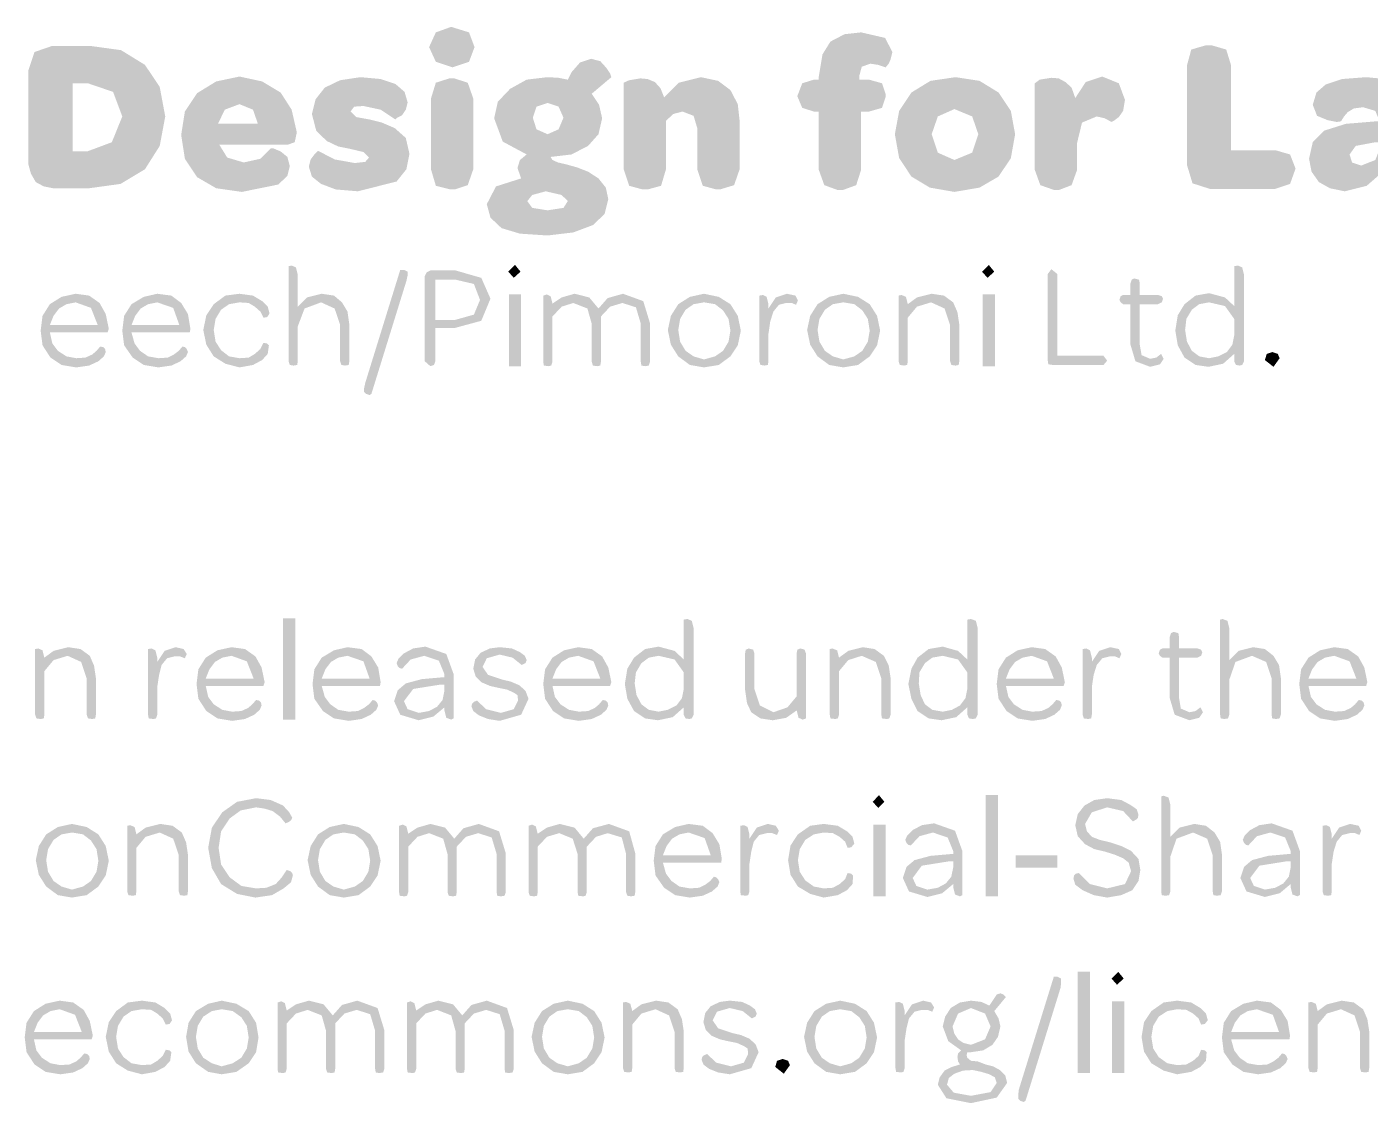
# Model space of a CAD drawing. Header units: millimetres. Extents: x 17 to 627, y 20 to 235.
# Drawn here: x 46.5 to 85.12, y 203.75 to 234.69 of the extents above; entities that cross this region are included whole.
import ezdxf

# ---------------------------------------------------------------- set-up
doc = ezdxf.new("R2010")
doc.units = ezdxf.units.MM
doc.layers.add('H', color=7, linetype='CONTINUOUS', lineweight=5)

msp = doc.modelspace()

# ---------------------------------------------------------------- hatches: boundary and pattern name
at = {"layer": 'H', "linetype": 'CONTINUOUS'}
for points in [[(58.738, 233.521), (58.261, 233.68), (58.067, 234.103), (58.261, 234.527), (58.702, 234.685), (59.214, 234.527), (59.373, 234.103), (59.214, 233.68), (58.738, 233.521), (58.738, 233.521)], [(69.127, 232.251), (68.792, 232.357), (68.651, 232.692), (68.792, 233.063), (69.127, 233.168), (69.268, 233.168), (69.268, 233.257), (69.374, 233.892), (69.603, 234.262), (70.009, 234.474), (70.485, 234.527), (71.173, 234.368), (71.385, 233.962), (71.332, 233.751), (71.279, 233.627), (71.191, 233.521), (70.979, 233.592), (70.75, 233.627), (70.503, 233.539), (70.432, 233.274), (70.432, 233.168), (70.714, 233.168), (71.085, 233.063), (71.191, 232.745), (71.191, 232.675), (71.085, 232.357), (70.714, 232.251), (70.485, 232.251), (70.485, 230.576), (70.344, 230.135), (69.956, 229.993), (69.815, 229.993), (69.427, 230.135), (69.268, 230.576), (69.268, 232.251), (69.127, 232.251)], [(46.99, 230.099), (46.761, 230.223), (46.62, 230.47), (46.549, 230.734), (46.549, 233.433), (46.725, 233.962), (47.237, 234.139), (48.313, 234.139), (49.213, 234.015), (49.9, 233.592), (50.324, 232.957), (50.483, 232.11), (50.324, 231.263), (49.9, 230.593), (49.195, 230.17), (48.295, 230.046), (48.242, 231.105), (48.948, 231.369), (49.248, 232.11), (48.983, 232.816), (48.26, 233.063), (47.819, 233.063), (47.819, 231.105), (48.242, 231.105), (48.295, 230.046), (47.255, 230.046), (46.99, 230.099), (46.99, 230.099)], [(80.01, 230.188), (79.851, 230.717), (79.851, 233.574), (79.975, 234.033), (80.398, 234.156), (80.557, 234.156), (80.98, 234.033), (81.121, 233.574), (81.121, 231.14), (82.391, 231.14), (82.815, 231.017), (82.973, 230.611), (82.815, 230.17), (82.391, 230.029), (80.504, 230.029), (80.01, 230.188), (80.01, 230.188)], [(62.159, 233.38), (62.406, 233.662), (62.724, 233.768), (62.988, 233.698), (63.165, 233.504), (63.271, 233.345), (63.306, 233.239), (62.742, 232.763), (62.953, 232.445), (63.041, 232.057), (62.936, 231.599), (62.636, 231.263), (62.159, 231.017), (61.56, 230.946), (61.472, 231.599), (61.789, 231.74), (61.93, 232.075), (61.789, 232.392), (61.472, 232.498), (61.154, 232.392), (61.048, 232.075), (61.154, 231.74), (61.472, 231.599), (61.56, 230.946), (61.613, 230.858), (61.771, 230.787), (62.001, 230.734), (62.318, 230.646), (62.636, 230.523), (62.936, 230.329), (63.147, 230.064), (63.218, 229.729), (63.112, 229.306), (62.777, 228.988), (62.212, 228.776), (61.472, 228.688), (60.678, 228.741), (60.149, 228.9), (59.831, 229.2), (59.725, 229.588), (59.99, 230.099), (60.713, 230.329), (61.031, 229.852), (60.889, 229.676), (61.031, 229.482), (61.472, 229.411), (61.93, 229.482), (62.054, 229.676), (61.877, 229.852), (61.419, 229.958), (61.031, 229.852), (60.713, 230.329), (60.607, 230.628), (60.678, 230.858), (60.872, 231.017), (60.184, 231.387), (59.937, 232.057), (60.043, 232.533), (60.396, 232.904), (60.872, 233.168), (61.472, 233.239), (61.789, 233.221), (62.054, 233.168), (62.159, 233.38)], [(52.264, 230.928), (52.74, 230.787), (53.217, 230.893), (53.516, 231.193), (53.587, 231.193), (53.799, 231.105), (53.993, 230.946), (54.063, 230.681), (53.993, 230.399), (53.728, 230.152), (52.687, 229.941), (51.947, 230.046), (51.4, 230.364), (51.047, 230.893), (50.941, 231.581), (51.047, 232.251), (51.4, 232.78), (51.947, 233.116), (52.617, 233.257), (53.269, 233.116), (53.799, 232.798), (54.116, 232.304), (54.257, 231.687), (54.257, 231.616), (54.204, 231.369), (54.01, 231.299), (52.035, 231.299), (51.999, 231.898), (53.146, 231.898), (53.005, 232.304), (52.617, 232.463), (52.193, 232.304), (51.999, 231.898), (52.035, 231.299), (52.264, 230.928), (52.264, 230.928)], [(56.021, 229.958), (55.386, 230.011), (54.963, 230.17), (54.698, 230.382), (54.61, 230.664), (54.663, 230.875), (54.769, 231.017), (54.875, 231.122), (55.351, 230.875), (55.933, 230.77), (56.233, 230.805), (56.339, 230.928), (56.18, 231.087), (55.809, 231.175), (55.457, 231.246), (55.122, 231.405), (54.822, 231.704), (54.698, 232.181), (54.804, 232.604), (55.069, 232.939), (55.51, 233.151), (56.092, 233.239), (56.674, 233.186), (57.097, 233.045), (57.362, 232.816), (57.45, 232.516), (57.397, 232.304), (57.291, 232.145), (57.15, 232.075), (57.097, 232.022), (56.674, 232.304), (56.18, 232.41), (55.915, 232.392), (55.809, 232.251), (55.968, 232.093), (56.356, 232.022), (56.709, 231.934), (57.079, 231.775), (57.397, 231.493), (57.503, 231.034), (57.415, 230.593), (57.132, 230.24), (56.021, 229.958), (56.021, 229.958)], [(64.823, 232.657), (65.246, 233.08), (65.881, 233.239), (66.375, 233.133), (66.728, 232.869), (66.94, 232.463), (66.993, 231.987), (66.993, 230.593), (66.834, 230.135), (66.428, 230.011), (66.322, 230.011), (65.934, 230.117), (65.775, 230.593), (65.775, 231.775), (65.67, 232.128), (65.352, 232.251), (65.088, 232.181), (64.876, 231.987), (64.876, 230.593), (64.735, 230.117), (64.347, 230.011), (64.206, 230.011), (63.818, 230.117), (63.659, 230.593), (63.659, 233.08), (63.818, 233.151), (64.135, 233.204), (64.347, 233.186), (64.558, 233.098), (64.717, 232.922), (64.823, 232.657), (64.823, 232.657)], [(73.166, 229.941), (73.166, 230.858), (73.678, 231.069), (73.854, 231.599), (73.678, 232.11), (73.166, 232.322), (72.69, 232.11), (72.513, 231.599), (72.69, 231.069), (73.166, 230.858), (73.166, 229.941), (72.461, 230.064), (71.931, 230.382), (71.579, 230.911), (71.455, 231.599), (71.579, 232.269), (71.931, 232.798), (72.478, 233.133), (73.201, 233.239), (73.889, 233.133), (74.436, 232.798), (74.789, 232.269), (74.912, 231.599), (74.789, 230.911), (74.436, 230.382), (73.889, 230.064), (73.166, 229.941), (73.166, 229.941)], [(76.641, 232.639), (76.941, 233.098), (77.417, 233.257), (77.893, 233.063), (78.07, 232.586), (78.017, 232.269), (77.893, 232.093), (77.752, 231.987), (77.682, 231.951), (77.488, 232.057), (77.258, 232.11), (76.835, 231.934), (76.694, 231.352), (76.694, 230.576), (76.535, 230.135), (76.165, 229.993), (76.041, 229.993), (75.636, 230.135), (75.477, 230.576), (75.477, 233.063), (75.618, 233.168), (75.953, 233.221), (76.165, 233.204), (76.359, 233.098), (76.535, 232.939), (76.641, 232.639), (76.641, 232.639)], [(84.914, 232.375), (84.649, 232.339), (84.473, 232.234), (84.367, 232.11), (84.279, 231.969), (84.155, 231.951), (83.891, 232.004), (83.591, 232.128), (83.467, 232.445), (83.573, 232.798), (83.838, 233.027), (84.314, 233.186), (85.002, 233.239), (85.743, 233.168), (86.219, 232.922), (86.501, 232.498), (86.607, 231.916), (86.607, 230.117), (86.448, 230.011), (86.131, 229.993), (85.707, 230.117), (85.443, 230.487), (85.266, 230.858), (85.425, 231.263), (85.425, 231.369), (85.266, 231.369), (84.702, 231.263), (84.526, 231.017), (84.596, 230.787), (84.861, 230.699), (85.266, 230.858), (85.443, 230.487), (85.019, 230.117), (84.384, 229.958), (83.961, 230.046), (83.644, 230.223), (83.432, 230.523), (83.361, 230.893), (83.467, 231.369), (83.802, 231.704), (84.42, 231.898), (85.284, 231.969), (85.39, 231.969), (85.266, 232.269), (84.914, 232.375), (84.914, 232.375)], [(58.261, 230.117), (58.12, 230.593), (58.12, 232.622), (58.261, 233.08), (58.649, 233.204), (58.79, 233.204), (59.178, 233.08), (59.337, 232.622), (59.337, 230.593), (59.178, 230.135), (58.808, 230.011), (58.685, 230.011), (58.261, 230.117), (58.261, 230.117)], [(54.557, 226.907), (54.98, 227.013), (55.333, 226.96), (55.563, 226.766), (55.721, 226.501), (55.774, 226.131), (55.774, 225.072), (55.757, 224.966), (55.651, 224.949), (55.545, 224.966), (55.51, 225.072), (55.51, 226.113), (55.351, 226.589), (54.963, 226.766), (54.487, 226.589), (54.293, 226.078), (54.293, 225.072), (54.275, 224.966), (54.169, 224.949), (54.063, 224.966), (54.028, 225.072), (54.028, 227.806), (54.116, 227.824), (54.24, 227.771), (54.293, 227.559), (54.293, 226.642), (54.557, 226.907), (54.557, 226.907)], [(60.501, 227.471), (60.343, 227.648), (60.537, 227.842), (60.695, 227.648), (60.501, 227.471), (60.501, 227.471)], [(74.119, 227.471), (73.96, 227.648), (74.154, 227.842), (74.313, 227.648), (74.119, 227.471), (74.119, 227.471)], [(81.209, 227.806), (81.315, 227.824), (81.439, 227.771), (81.492, 227.559), (81.492, 225.072), (81.439, 224.966), (81.368, 224.949), (81.262, 224.966), (81.209, 225.072), (81.209, 225.284), (80.998, 225.337), (81.157, 225.548), (81.209, 225.813), (81.209, 226.289), (80.945, 226.66), (80.486, 226.766), (80.204, 226.713), (79.992, 226.554), (79.834, 226.289), (79.798, 225.972), (79.851, 225.637), (79.992, 225.372), (80.204, 225.213), (80.486, 225.16), (80.751, 225.213), (80.998, 225.337), (81.209, 225.284), (80.892, 225.002), (80.469, 224.913), (80.098, 224.966), (79.781, 225.178), (79.587, 225.531), (79.516, 225.954), (79.587, 226.395), (79.781, 226.713), (80.098, 226.96), (80.486, 227.03), (80.945, 226.907), (81.209, 226.66), (81.209, 227.806)], [(56.356, 224.102), (56.25, 224.137), (56.198, 224.19), (56.198, 224.296), (56.233, 224.455), (57.238, 227.7), (57.344, 227.7), (57.45, 227.648), (57.45, 227.542), (57.415, 227.383), (56.409, 224.137), (56.356, 224.102), (56.356, 224.102)], [(58.244, 225.072), (58.208, 224.966), (58.103, 224.931), (57.944, 225.072), (57.944, 227.524), (57.997, 227.63), (58.103, 227.683), (58.826, 227.683), (59.567, 227.471), (59.831, 226.871), (59.567, 226.236), (58.79, 226.025), (58.79, 226.254), (59.355, 226.413), (59.531, 226.836), (59.355, 227.295), (58.826, 227.418), (58.244, 227.418), (58.244, 226.254), (58.79, 226.254), (58.79, 226.025), (58.244, 226.025), (58.244, 225.072)], [(75.865, 224.984), (75.847, 225.125), (75.847, 227.577), (75.953, 227.718), (76.129, 227.577), (76.129, 225.231), (77.452, 225.231), (77.558, 225.09), (77.452, 224.966), (76.006, 224.966), (75.865, 224.984), (75.865, 224.984)], [(78.017, 226.713), (77.946, 226.766), (77.911, 226.836), (77.946, 226.942), (78.017, 226.977), (78.228, 226.977), (78.228, 227.312), (78.264, 227.418), (78.334, 227.453), (78.475, 227.418), (78.493, 227.312), (78.493, 226.977), (79.022, 226.977), (79.128, 226.942), (79.163, 226.871), (79.128, 226.766), (79.022, 226.713), (78.493, 226.713), (78.493, 225.566), (78.546, 225.249), (78.793, 225.143), (78.969, 225.178), (79.11, 225.284), (79.181, 225.143), (79.075, 224.984), (78.793, 224.913), (78.37, 225.072), (78.228, 225.548), (78.228, 226.713), (78.017, 226.713)], [(47.237, 225.584), (47.396, 225.372), (47.643, 225.213), (47.925, 225.16), (48.189, 225.178), (48.383, 225.266), (48.507, 225.372), (48.613, 225.496), (48.701, 225.478), (48.754, 225.425), (48.772, 225.337), (48.719, 225.213), (48.56, 225.072), (48.295, 224.949), (47.925, 224.896), (47.502, 224.966), (47.184, 225.178), (46.955, 225.531), (46.902, 225.954), (46.955, 226.378), (47.166, 226.713), (47.502, 226.924), (47.907, 227.013), (48.295, 226.96), (48.595, 226.748), (48.772, 226.43), (48.86, 226.007), (48.824, 225.901), (48.719, 225.901), (47.166, 225.901), (47.166, 226.113), (48.542, 226.113), (48.348, 226.607), (47.907, 226.766), (47.643, 226.713), (47.431, 226.589), (47.272, 226.378), (47.166, 226.113), (47.166, 225.901), (47.237, 225.584), (47.237, 225.584)], [(49.601, 225.584), (49.759, 225.372), (49.989, 225.213), (50.288, 225.16), (50.553, 225.178), (50.729, 225.266), (50.871, 225.372), (50.976, 225.496), (51.047, 225.478), (51.1, 225.425), (51.135, 225.337), (51.082, 225.213), (50.923, 225.072), (50.659, 224.949), (50.288, 224.896), (49.865, 224.966), (49.548, 225.178), (49.301, 225.531), (49.248, 225.954), (49.301, 226.378), (49.512, 226.713), (49.865, 226.924), (50.253, 227.013), (50.659, 226.96), (50.941, 226.748), (51.135, 226.43), (51.206, 226.007), (51.188, 225.901), (51.082, 225.901), (49.512, 225.901), (49.512, 226.113), (50.888, 226.113), (50.712, 226.607), (50.253, 226.766), (49.989, 226.713), (49.777, 226.589), (49.618, 226.378), (49.512, 226.113), (49.512, 225.901), (49.601, 225.584), (49.601, 225.584)], [(52.617, 224.896), (52.211, 225.002), (51.876, 225.213), (51.664, 225.548), (51.576, 225.972), (51.664, 226.395), (51.876, 226.713), (52.211, 226.96), (52.617, 227.013), (53.005, 226.96), (53.269, 226.801), (53.428, 226.642), (53.481, 226.448), (53.411, 226.342), (53.305, 226.325), (53.217, 226.501), (53.058, 226.642), (52.881, 226.748), (52.617, 226.766), (52.317, 226.713), (52.088, 226.554), (51.929, 226.289), (51.876, 225.972), (51.929, 225.637), (52.088, 225.39), (52.317, 225.213), (52.617, 225.16), (52.881, 225.178), (53.058, 225.284), (53.217, 225.425), (53.305, 225.601), (53.411, 225.584), (53.463, 225.531), (53.428, 225.284), (53.269, 225.108), (53.005, 224.966), (52.617, 224.896), (52.617, 224.896)], [(60.36, 224.931), (60.713, 224.931), (60.713, 226.995), (60.36, 226.995), (60.36, 224.931)], [(61.877, 226.907), (62.248, 227.013), (62.671, 226.907), (62.936, 226.589), (63.2, 226.889), (63.641, 227.013), (64.223, 226.801), (64.417, 226.166), (64.417, 225.055), (64.382, 224.949), (64.276, 224.931), (64.17, 224.949), (64.153, 225.055), (64.153, 226.148), (64.012, 226.624), (63.623, 226.748), (63.271, 226.642), (63.006, 226.36), (63.006, 225.055), (62.988, 224.949), (62.9, 224.931), (62.777, 224.949), (62.742, 225.055), (62.742, 226.148), (62.618, 226.589), (62.212, 226.748), (61.877, 226.642), (61.613, 226.36), (61.613, 225.055), (61.577, 224.949), (61.507, 224.931), (61.366, 224.949), (61.348, 225.055), (61.348, 226.96), (61.454, 226.995), (61.56, 226.942), (61.613, 226.73), (61.877, 226.907), (61.877, 226.907)], [(65.969, 224.896), (65.564, 224.966), (65.229, 225.213), (65.017, 225.548), (64.929, 225.972), (65.017, 226.378), (65.229, 226.713), (65.564, 226.924), (65.67, 226.713), (65.44, 226.554), (65.282, 226.289), (65.229, 225.972), (65.282, 225.637), (65.44, 225.372), (65.67, 225.213), (65.969, 225.125), (66.287, 225.213), (66.516, 225.372), (66.675, 225.637), (66.728, 225.954), (66.675, 226.289), (66.516, 226.536), (66.287, 226.713), (65.969, 226.766), (65.67, 226.713), (65.564, 226.924), (65.969, 227.013), (66.393, 226.924), (66.728, 226.713), (66.94, 226.378), (67.028, 225.954), (66.94, 225.531), (66.728, 225.213), (66.393, 224.966), (65.969, 224.896), (65.969, 224.896)], [(68.351, 227.013), (68.598, 226.96), (68.668, 226.818), (68.615, 226.695), (68.492, 226.748), (68.333, 226.748), (68.121, 226.695), (67.963, 226.501), (67.874, 226.219), (67.822, 225.866), (67.822, 225.072), (67.804, 224.966), (67.716, 224.949), (67.592, 224.966), (67.557, 225.072), (67.557, 226.96), (67.663, 226.977), (67.769, 226.924), (67.822, 226.713), (67.822, 226.589), (68.033, 226.907), (68.351, 227.013), (68.351, 227.013)], [(69.973, 224.896), (69.568, 224.966), (69.233, 225.213), (69.021, 225.548), (68.933, 225.972), (69.021, 226.378), (69.233, 226.713), (69.568, 226.924), (69.674, 226.713), (69.444, 226.554), (69.286, 226.289), (69.233, 225.972), (69.286, 225.637), (69.444, 225.372), (69.674, 225.213), (69.973, 225.125), (70.291, 225.213), (70.52, 225.372), (70.679, 225.637), (70.732, 225.954), (70.679, 226.289), (70.52, 226.536), (70.291, 226.713), (69.973, 226.766), (69.674, 226.713), (69.568, 226.924), (69.973, 227.013), (70.397, 226.924), (70.732, 226.713), (70.944, 226.378), (71.032, 225.954), (70.944, 225.531), (70.732, 225.213), (70.397, 224.966), (69.973, 224.896), (69.973, 224.896)], [(72.09, 226.907), (72.513, 227.013), (72.866, 226.96), (73.131, 226.766), (73.254, 226.483), (73.307, 226.131), (73.307, 225.072), (73.29, 224.966), (73.201, 224.949), (73.078, 224.966), (73.043, 225.072), (73.043, 226.113), (72.884, 226.589), (72.496, 226.766), (72.09, 226.642), (71.826, 226.325), (71.826, 225.072), (71.808, 224.966), (71.72, 224.949), (71.596, 224.966), (71.561, 225.072), (71.561, 226.96), (71.649, 226.977), (71.773, 226.924), (71.826, 226.713), (72.09, 226.907), (72.09, 226.907)], [(73.978, 224.931), (74.33, 224.931), (74.33, 226.995), (73.978, 226.995), (73.978, 224.931)], [(82.091, 225.108), (82.144, 225.284), (82.303, 225.337), (82.462, 225.284), (82.515, 225.16), (82.338, 224.913), (82.091, 225.108), (82.091, 225.108)], [(53.869, 214.771), (54.222, 214.771), (54.222, 217.682), (53.869, 217.682), (53.869, 214.771)], [(65.387, 217.646), (65.493, 217.664), (65.617, 217.611), (65.67, 217.399), (65.67, 214.912), (65.617, 214.806), (65.546, 214.789), (65.44, 214.806), (65.387, 214.912), (65.387, 215.124), (65.176, 215.177), (65.334, 215.388), (65.387, 215.653), (65.387, 216.129), (65.123, 216.5), (64.664, 216.606), (64.382, 216.553), (64.17, 216.394), (64.012, 216.129), (63.976, 215.812), (64.029, 215.477), (64.17, 215.212), (64.382, 215.053), (64.664, 215), (64.929, 215.053), (65.176, 215.177), (65.387, 215.124), (65.07, 214.842), (64.647, 214.753), (64.276, 214.806), (63.959, 215.018), (63.765, 215.371), (63.694, 215.794), (63.765, 216.235), (63.959, 216.553), (64.276, 216.8), (64.664, 216.87), (65.123, 216.747), (65.387, 216.5), (65.387, 217.646)], [(73.537, 217.646), (73.642, 217.664), (73.783, 217.611), (73.836, 217.399), (73.836, 214.912), (73.783, 214.806), (73.695, 214.789), (73.589, 214.806), (73.537, 214.912), (73.537, 215.124), (73.325, 215.177), (73.484, 215.388), (73.537, 215.653), (73.537, 216.129), (73.272, 216.5), (72.831, 216.606), (72.531, 216.553), (72.319, 216.394), (72.161, 216.129), (72.143, 215.812), (72.196, 215.477), (72.319, 215.212), (72.531, 215.053), (72.831, 215), (73.096, 215.053), (73.325, 215.177), (73.537, 215.124), (73.219, 214.842), (72.796, 214.753), (72.425, 214.806), (72.108, 215.018), (71.931, 215.371), (71.843, 215.794), (71.931, 216.235), (72.108, 216.553), (72.425, 216.8), (72.831, 216.87), (73.272, 216.747), (73.537, 216.5), (73.537, 217.646)], [(81.333, 216.747), (81.756, 216.853), (82.091, 216.8), (82.338, 216.606), (82.497, 216.341), (82.55, 215.971), (82.55, 214.912), (82.515, 214.806), (82.409, 214.789), (82.303, 214.806), (82.285, 214.912), (82.285, 215.953), (82.127, 216.429), (81.721, 216.606), (81.245, 216.429), (81.068, 215.918), (81.068, 214.912), (81.033, 214.806), (80.927, 214.789), (80.821, 214.806), (80.804, 214.912), (80.804, 217.646), (80.874, 217.664), (81.015, 217.611), (81.068, 217.399), (81.068, 216.482), (81.333, 216.747), (81.333, 216.747)], [(79.146, 216.553), (79.075, 216.606), (79.04, 216.676), (79.075, 216.782), (79.146, 216.817), (79.357, 216.817), (79.357, 217.152), (79.393, 217.258), (79.463, 217.293), (79.604, 217.258), (79.622, 217.152), (79.622, 216.817), (80.151, 216.817), (80.257, 216.782), (80.292, 216.711), (80.257, 216.606), (80.151, 216.553), (79.622, 216.553), (79.622, 215.406), (79.675, 215.089), (79.922, 214.983), (80.098, 215.018), (80.239, 215.124), (80.31, 214.983), (80.204, 214.824), (79.922, 214.753), (79.498, 214.912), (79.357, 215.388), (79.357, 216.553), (79.146, 216.553)], [(47.272, 216.747), (47.696, 216.853), (48.048, 216.8), (48.313, 216.606), (48.436, 216.323), (48.489, 215.971), (48.489, 214.912), (48.472, 214.806), (48.383, 214.789), (48.26, 214.806), (48.225, 214.912), (48.225, 215.953), (48.066, 216.429), (47.678, 216.606), (47.272, 216.482), (47.008, 216.165), (47.008, 214.912), (46.99, 214.806), (46.902, 214.789), (46.778, 214.806), (46.743, 214.912), (46.743, 216.8), (46.831, 216.817), (46.955, 216.764), (47.008, 216.553), (47.272, 216.747), (47.272, 216.747)], [(50.782, 216.853), (51.012, 216.8), (51.1, 216.658), (51.047, 216.535), (50.906, 216.588), (50.747, 216.588), (50.535, 216.535), (50.377, 216.341), (50.306, 216.059), (50.253, 215.706), (50.253, 214.912), (50.218, 214.806), (50.147, 214.789), (50.006, 214.806), (49.989, 214.912), (49.989, 216.8), (50.094, 216.817), (50.2, 216.764), (50.253, 216.553), (50.253, 216.429), (50.465, 216.747), (50.782, 216.853), (50.782, 216.853)], [(51.717, 215.424), (51.876, 215.212), (52.123, 215.053), (52.405, 215), (52.67, 215.018), (52.864, 215.106), (52.987, 215.212), (53.093, 215.336), (53.181, 215.318), (53.234, 215.265), (53.252, 215.177), (53.199, 215.053), (53.04, 214.912), (52.776, 214.789), (52.405, 214.736), (51.982, 214.806), (51.664, 215.018), (51.435, 215.371), (51.382, 215.794), (51.435, 216.218), (51.647, 216.553), (51.982, 216.764), (52.388, 216.853), (52.776, 216.8), (53.075, 216.588), (53.252, 216.27), (53.34, 215.847), (53.305, 215.741), (53.199, 215.741), (51.647, 215.741), (51.647, 215.953), (53.023, 215.953), (52.828, 216.447), (52.388, 216.606), (52.123, 216.553), (51.911, 216.429), (51.753, 216.218), (51.647, 215.953), (51.647, 215.741), (51.717, 215.424), (51.717, 215.424)], [(55.069, 215.424), (55.227, 215.212), (55.457, 215.053), (55.757, 215), (56.021, 215.018), (56.198, 215.106), (56.339, 215.212), (56.444, 215.336), (56.515, 215.318), (56.568, 215.265), (56.603, 215.177), (56.55, 215.053), (56.392, 214.912), (56.127, 214.789), (55.757, 214.736), (55.333, 214.806), (55.016, 215.018), (54.769, 215.371), (54.716, 215.794), (54.769, 216.218), (54.98, 216.553), (55.333, 216.764), (55.721, 216.853), (56.127, 216.8), (56.409, 216.588), (56.603, 216.27), (56.674, 215.847), (56.656, 215.741), (56.55, 215.741), (54.98, 215.741), (54.98, 215.953), (56.356, 215.953), (56.18, 216.447), (55.721, 216.606), (55.457, 216.553), (55.245, 216.429), (55.086, 216.218), (54.98, 215.953), (54.98, 215.741), (55.069, 215.424), (55.069, 215.424)], [(58.508, 216.076), (58.349, 216.464), (57.926, 216.606), (57.538, 216.5), (57.291, 216.235), (57.221, 216.253), (57.168, 216.306), (57.132, 216.394), (57.185, 216.517), (57.344, 216.676), (57.609, 216.817), (57.961, 216.87), (58.561, 216.658), (58.773, 216.076), (58.773, 214.806), (58.702, 214.771), (58.561, 214.824), (58.508, 215.036), (58.508, 215.124), (58.191, 214.859), (58.067, 215.018), (58.297, 215.142), (58.455, 215.336), (58.508, 215.6), (58.508, 215.777), (58.385, 215.777), (57.609, 215.653), (57.344, 215.3), (57.45, 215.071), (57.767, 214.965), (58.067, 215.018), (58.191, 214.859), (57.767, 214.753), (57.238, 214.912), (57.062, 215.3), (57.168, 215.618), (57.397, 215.812), (57.856, 215.935), (58.455, 215.988), (58.508, 215.988), (58.508, 216.076)], [(60.096, 214.736), (59.761, 214.789), (59.496, 214.895), (59.337, 215.018), (59.284, 215.159), (59.302, 215.23), (59.355, 215.283), (59.443, 215.318), (59.708, 215.071), (60.131, 214.965), (60.501, 215.071), (60.625, 215.318), (60.607, 215.477), (60.501, 215.547), (60.307, 215.635), (60.043, 215.688), (59.813, 215.741), (59.567, 215.847), (59.408, 216.006), (59.337, 216.235), (59.39, 216.5), (59.549, 216.694), (59.813, 216.817), (60.096, 216.853), (60.448, 216.817), (60.678, 216.711), (60.819, 216.606), (60.872, 216.482), (60.837, 216.394), (60.731, 216.341), (60.466, 216.553), (60.096, 216.641), (59.725, 216.535), (59.602, 216.288), (59.761, 216.059), (60.184, 215.918), (60.413, 215.865), (60.66, 215.759), (60.837, 215.6), (60.925, 215.371), (60.713, 214.912), (60.096, 214.736), (60.096, 214.736)], [(61.683, 215.424), (61.842, 215.212), (62.089, 215.053), (62.371, 215), (62.636, 215.018), (62.83, 215.106), (62.953, 215.212), (63.059, 215.336), (63.147, 215.318), (63.2, 215.265), (63.218, 215.177), (63.165, 215.053), (63.006, 214.912), (62.742, 214.789), (62.371, 214.736), (61.948, 214.806), (61.63, 215.018), (61.401, 215.371), (61.348, 215.794), (61.401, 216.218), (61.613, 216.553), (61.948, 216.764), (62.353, 216.853), (62.742, 216.8), (63.041, 216.588), (63.218, 216.27), (63.306, 215.847), (63.271, 215.741), (63.165, 215.741), (61.613, 215.741), (61.613, 215.953), (62.988, 215.953), (62.794, 216.447), (62.353, 216.606), (62.089, 216.553), (61.877, 216.429), (61.718, 216.218), (61.613, 215.953), (61.613, 215.741), (61.683, 215.424), (61.683, 215.424)], [(68.333, 214.824), (67.945, 214.753), (67.592, 214.806), (67.328, 214.983), (67.204, 215.247), (67.151, 215.618), (67.151, 216.676), (67.169, 216.782), (67.257, 216.817), (67.381, 216.782), (67.416, 216.676), (67.416, 215.653), (67.575, 215.177), (67.963, 214.983), (68.368, 215.124), (68.633, 215.441), (68.633, 216.676), (68.651, 216.782), (68.739, 216.817), (68.862, 216.782), (68.898, 216.676), (68.898, 214.806), (68.809, 214.771), (68.686, 214.824), (68.633, 215.036), (68.333, 214.824), (68.333, 214.824)], [(70.115, 216.747), (70.538, 216.853), (70.873, 216.8), (71.138, 216.606), (71.279, 216.323), (71.332, 215.971), (71.332, 214.912), (71.296, 214.806), (71.226, 214.789), (71.085, 214.806), (71.067, 214.912), (71.067, 215.953), (70.908, 216.429), (70.503, 216.606), (70.115, 216.482), (69.85, 216.165), (69.85, 214.912), (69.815, 214.806), (69.744, 214.789), (69.603, 214.806), (69.585, 214.912), (69.585, 216.8), (69.656, 216.817), (69.797, 216.764), (69.85, 216.553), (70.115, 216.747), (70.115, 216.747)], [(74.718, 215.424), (74.877, 215.212), (75.124, 215.053), (75.406, 215), (75.671, 215.018), (75.865, 215.106), (75.988, 215.212), (76.094, 215.336), (76.182, 215.318), (76.235, 215.265), (76.253, 215.177), (76.2, 215.053), (76.041, 214.912), (75.777, 214.789), (75.406, 214.736), (74.983, 214.806), (74.665, 215.018), (74.436, 215.371), (74.383, 215.794), (74.436, 216.218), (74.648, 216.553), (74.983, 216.764), (75.389, 216.853), (75.777, 216.8), (76.077, 216.588), (76.253, 216.27), (76.341, 215.847), (76.306, 215.741), (76.2, 215.741), (74.648, 215.741), (74.648, 215.953), (76.024, 215.953), (75.83, 216.447), (75.389, 216.606), (75.124, 216.553), (74.912, 216.429), (74.754, 216.218), (74.648, 215.953), (74.648, 215.741), (74.718, 215.424), (74.718, 215.424)], [(77.646, 216.853), (77.893, 216.8), (77.964, 216.658), (77.911, 216.535), (77.788, 216.588), (77.629, 216.588), (77.417, 216.535), (77.258, 216.341), (77.17, 216.059), (77.117, 215.706), (77.117, 214.912), (77.1, 214.806), (77.011, 214.789), (76.888, 214.806), (76.853, 214.912), (76.853, 216.8), (76.958, 216.817), (77.064, 216.764), (77.117, 216.553), (77.117, 216.429), (77.329, 216.747), (77.646, 216.853), (77.646, 216.853)], [(83.414, 215.424), (83.573, 215.212), (83.82, 215.053), (84.102, 215), (84.367, 215.018), (84.561, 215.106), (84.684, 215.212), (84.79, 215.336), (84.878, 215.318), (84.931, 215.265), (84.949, 215.177), (84.896, 215.053), (84.737, 214.912), (84.473, 214.789), (84.102, 214.736), (83.679, 214.806), (83.361, 215.018), (83.132, 215.371), (83.079, 215.794), (83.132, 216.218), (83.344, 216.553), (83.679, 216.764), (84.085, 216.853), (84.473, 216.8), (84.773, 216.588), (84.949, 216.27), (85.037, 215.847), (85.002, 215.741), (84.896, 215.741), (83.344, 215.741), (83.344, 215.953), (84.72, 215.953), (84.526, 216.447), (84.085, 216.606), (83.82, 216.553), (83.608, 216.429), (83.45, 216.218), (83.344, 215.953), (83.344, 215.741), (83.414, 215.424), (83.414, 215.424)], [(53.075, 209.656), (52.546, 209.762), (52.088, 210.044), (51.823, 210.503), (51.717, 211.085), (51.823, 211.667), (52.123, 212.108), (52.546, 212.408), (53.093, 212.513), (53.516, 212.46), (53.869, 212.302), (54.046, 212.108), (54.134, 211.949), (54.098, 211.878), (54.028, 211.825), (53.94, 211.79), (53.781, 211.984), (53.569, 212.143), (53.34, 212.213), (53.093, 212.249), (52.652, 212.161), (52.335, 211.931), (52.088, 211.561), (52.017, 211.085), (52.088, 210.608), (52.335, 210.238), (52.67, 209.991), (53.093, 209.92), (53.393, 209.938), (53.658, 210.044), (53.834, 210.238), (53.975, 210.45), (54.081, 210.414), (54.134, 210.361), (54.151, 210.291), (54.098, 210.097), (53.887, 209.92), (53.552, 209.726), (53.075, 209.656), (53.075, 209.656)], [(70.979, 212.231), (70.82, 212.408), (70.997, 212.602), (71.155, 212.408), (70.979, 212.231), (70.979, 212.231)], [(74.066, 209.691), (74.418, 209.691), (74.418, 212.602), (74.066, 212.602), (74.066, 209.691)], [(77.558, 209.656), (77.17, 209.726), (76.853, 209.868), (76.641, 210.026), (76.588, 210.203), (76.606, 210.291), (76.659, 210.344), (76.747, 210.361), (77.064, 210.044), (77.558, 209.92), (78.07, 210.044), (78.246, 210.414), (78.176, 210.661), (78.017, 210.785), (77.77, 210.891), (77.488, 210.979), (77.188, 211.049), (76.923, 211.19), (76.712, 211.42), (76.641, 211.737), (76.712, 212.055), (76.906, 212.302), (77.188, 212.46), (77.558, 212.513), (77.964, 212.46), (78.228, 212.319), (78.405, 212.196), (78.458, 212.037), (78.44, 211.949), (78.387, 211.896), (78.299, 211.843), (78.017, 212.143), (77.558, 212.249), (77.117, 212.108), (76.923, 211.773), (76.976, 211.561), (77.117, 211.402), (77.347, 211.314), (77.646, 211.243), (77.964, 211.138), (78.246, 210.996), (78.458, 210.767), (78.511, 210.45), (78.458, 210.132), (78.281, 209.868), (77.964, 209.726), (77.558, 209.656), (77.558, 209.656)], [(79.64, 211.667), (80.063, 211.773), (80.398, 211.72), (80.645, 211.526), (80.804, 211.261), (80.857, 210.891), (80.857, 209.832), (80.821, 209.726), (80.716, 209.709), (80.61, 209.726), (80.592, 209.832), (80.592, 210.873), (80.433, 211.349), (80.028, 211.526), (79.551, 211.349), (79.375, 210.838), (79.375, 209.832), (79.34, 209.726), (79.234, 209.709), (79.128, 209.726), (79.11, 209.832), (79.11, 212.566), (79.181, 212.584), (79.322, 212.531), (79.375, 212.319), (79.375, 211.402), (79.64, 211.667), (79.64, 211.667)], [(47.801, 209.656), (47.396, 209.726), (47.061, 209.973), (46.849, 210.308), (46.761, 210.732), (46.849, 211.138), (47.061, 211.473), (47.396, 211.684), (47.502, 211.473), (47.272, 211.314), (47.113, 211.049), (47.061, 210.732), (47.113, 210.397), (47.272, 210.132), (47.502, 209.973), (47.801, 209.885), (48.119, 209.973), (48.348, 210.132), (48.507, 210.397), (48.56, 210.714), (48.507, 211.049), (48.348, 211.296), (48.119, 211.473), (47.801, 211.526), (47.502, 211.473), (47.396, 211.684), (47.801, 211.773), (48.225, 211.684), (48.56, 211.473), (48.772, 211.138), (48.86, 210.714), (48.772, 210.291), (48.56, 209.973), (48.225, 209.726), (47.801, 209.656), (47.801, 209.656)], [(49.918, 211.667), (50.341, 211.773), (50.694, 211.72), (50.959, 211.526), (51.082, 211.243), (51.135, 210.891), (51.135, 209.832), (51.118, 209.726), (51.029, 209.709), (50.906, 209.726), (50.871, 209.832), (50.871, 210.873), (50.712, 211.349), (50.324, 211.526), (49.918, 211.402), (49.653, 211.085), (49.653, 209.832), (49.636, 209.726), (49.548, 209.709), (49.424, 209.726), (49.389, 209.832), (49.389, 211.72), (49.477, 211.737), (49.601, 211.684), (49.653, 211.473), (49.918, 211.667), (49.918, 211.667)], [(55.615, 209.656), (55.21, 209.726), (54.875, 209.973), (54.663, 210.308), (54.575, 210.732), (54.663, 211.138), (54.875, 211.473), (55.21, 211.684), (55.316, 211.473), (55.086, 211.314), (54.928, 211.049), (54.875, 210.732), (54.928, 210.397), (55.086, 210.132), (55.316, 209.973), (55.615, 209.885), (55.933, 209.973), (56.162, 210.132), (56.321, 210.397), (56.374, 210.714), (56.321, 211.049), (56.162, 211.296), (55.933, 211.473), (55.615, 211.526), (55.316, 211.473), (55.21, 211.684), (55.615, 211.773), (56.039, 211.684), (56.374, 211.473), (56.586, 211.138), (56.674, 210.714), (56.586, 210.291), (56.374, 209.973), (56.039, 209.726), (55.615, 209.656), (55.615, 209.656)], [(57.732, 211.667), (58.103, 211.773), (58.526, 211.667), (58.79, 211.349), (59.055, 211.649), (59.496, 211.773), (60.078, 211.561), (60.272, 210.926), (60.272, 209.815), (60.237, 209.709), (60.131, 209.691), (60.025, 209.709), (60.008, 209.815), (60.008, 210.908), (59.866, 211.384), (59.478, 211.508), (59.126, 211.402), (58.861, 211.12), (58.861, 209.815), (58.843, 209.709), (58.755, 209.691), (58.632, 209.709), (58.596, 209.815), (58.596, 210.908), (58.473, 211.349), (58.067, 211.508), (57.732, 211.402), (57.468, 211.12), (57.468, 209.815), (57.432, 209.709), (57.362, 209.691), (57.221, 209.709), (57.203, 209.815), (57.203, 211.72), (57.309, 211.755), (57.415, 211.702), (57.468, 211.49), (57.732, 211.667), (57.732, 211.667)], [(61.454, 211.667), (61.824, 211.773), (62.248, 211.667), (62.512, 211.349), (62.777, 211.649), (63.235, 211.773), (63.818, 211.561), (63.994, 210.926), (63.994, 209.815), (63.976, 209.709), (63.87, 209.691), (63.765, 209.709), (63.729, 209.815), (63.729, 210.908), (63.606, 211.384), (63.2, 211.508), (62.865, 211.402), (62.6, 211.12), (62.6, 209.815), (62.565, 209.709), (62.495, 209.691), (62.353, 209.709), (62.336, 209.815), (62.336, 210.908), (62.195, 211.349), (61.807, 211.508), (61.454, 211.402), (61.189, 211.12), (61.189, 209.815), (61.172, 209.709), (61.083, 209.691), (60.96, 209.709), (60.925, 209.815), (60.925, 211.72), (61.031, 211.755), (61.136, 211.702), (61.189, 211.49), (61.454, 211.667), (61.454, 211.667)], [(64.876, 210.344), (65.035, 210.132), (65.264, 209.973), (65.564, 209.92), (65.828, 209.938), (66.005, 210.026), (66.146, 210.132), (66.252, 210.256), (66.322, 210.238), (66.375, 210.185), (66.41, 210.097), (66.358, 209.973), (66.199, 209.832), (65.934, 209.709), (65.564, 209.656), (65.14, 209.726), (64.823, 209.938), (64.576, 210.291), (64.523, 210.714), (64.576, 211.138), (64.788, 211.473), (65.14, 211.684), (65.528, 211.773), (65.934, 211.72), (66.216, 211.508), (66.41, 211.19), (66.481, 210.767), (66.463, 210.661), (66.358, 210.661), (64.788, 210.661), (64.788, 210.873), (66.163, 210.873), (65.987, 211.367), (65.528, 211.526), (65.264, 211.473), (65.052, 211.349), (64.893, 211.138), (64.788, 210.873), (64.788, 210.661), (64.876, 210.344), (64.876, 210.344)], [(67.804, 211.773), (68.033, 211.72), (68.121, 211.578), (68.068, 211.455), (67.927, 211.508), (67.769, 211.508), (67.557, 211.455), (67.398, 211.261), (67.328, 210.979), (67.275, 210.626), (67.275, 209.832), (67.239, 209.726), (67.169, 209.709), (67.028, 209.726), (67.01, 209.832), (67.01, 211.72), (67.116, 211.737), (67.222, 211.684), (67.275, 211.473), (67.275, 211.349), (67.486, 211.667), (67.804, 211.773), (67.804, 211.773)], [(69.409, 209.656), (69.021, 209.762), (68.668, 209.973), (68.457, 210.308), (68.386, 210.732), (68.457, 211.155), (68.668, 211.473), (69.021, 211.72), (69.409, 211.773), (69.815, 211.72), (70.079, 211.561), (70.238, 211.402), (70.291, 211.208), (70.203, 211.102), (70.097, 211.085), (70.026, 211.261), (69.868, 211.402), (69.674, 211.508), (69.409, 211.526), (69.127, 211.473), (68.88, 211.314), (68.721, 211.049), (68.668, 210.732), (68.721, 210.397), (68.88, 210.15), (69.127, 209.973), (69.409, 209.92), (69.674, 209.938), (69.868, 210.044), (70.026, 210.185), (70.097, 210.361), (70.203, 210.344), (70.256, 210.291), (70.238, 210.044), (70.079, 209.868), (69.815, 209.726), (69.409, 209.656), (69.409, 209.656)], [(70.838, 209.691), (71.191, 209.691), (71.191, 211.755), (70.838, 211.755), (70.838, 209.691)], [(73.131, 210.996), (72.972, 211.384), (72.549, 211.526), (72.161, 211.42), (71.914, 211.155), (71.843, 211.173), (71.79, 211.226), (71.755, 211.314), (71.808, 211.437), (71.967, 211.596), (72.231, 211.737), (72.584, 211.79), (73.184, 211.578), (73.395, 210.996), (73.395, 209.726), (73.325, 209.691), (73.184, 209.744), (73.131, 209.956), (73.131, 210.044), (72.813, 209.779), (72.69, 209.938), (72.919, 210.062), (73.078, 210.256), (73.131, 210.52), (73.131, 210.697), (73.007, 210.697), (72.231, 210.573), (71.967, 210.22), (72.073, 209.991), (72.39, 209.885), (72.69, 209.938), (72.813, 209.779), (72.39, 209.673), (71.861, 209.832), (71.684, 210.22), (71.79, 210.538), (72.02, 210.732), (72.478, 210.855), (73.078, 210.908), (73.131, 210.908), (73.131, 210.996)], [(82.832, 210.996), (82.673, 211.384), (82.25, 211.526), (81.862, 211.42), (81.615, 211.155), (81.545, 211.173), (81.492, 211.226), (81.456, 211.314), (81.509, 211.437), (81.668, 211.596), (81.933, 211.737), (82.285, 211.79), (82.885, 211.578), (83.097, 210.996), (83.097, 209.726), (83.026, 209.691), (82.885, 209.744), (82.832, 209.956), (82.832, 210.044), (82.515, 209.779), (82.391, 209.938), (82.621, 210.062), (82.779, 210.256), (82.832, 210.52), (82.832, 210.697), (82.709, 210.697), (81.933, 210.573), (81.668, 210.22), (81.774, 209.991), (82.091, 209.885), (82.391, 209.938), (82.515, 209.779), (82.091, 209.673), (81.562, 209.832), (81.386, 210.22), (81.492, 210.538), (81.721, 210.732), (82.18, 210.855), (82.779, 210.908), (82.832, 210.908), (82.832, 210.996)], [(84.543, 211.773), (84.79, 211.72), (84.861, 211.578), (84.808, 211.455), (84.684, 211.508), (84.526, 211.508), (84.314, 211.455), (84.155, 211.261), (84.067, 210.979), (84.014, 210.626), (84.014, 209.832), (83.996, 209.726), (83.908, 209.709), (83.785, 209.726), (83.749, 209.832), (83.749, 211.72), (83.855, 211.737), (83.961, 211.684), (84.014, 211.473), (84.014, 211.349), (84.226, 211.667), (84.543, 211.773), (84.543, 211.773)], [(74.93, 210.52), (76.129, 210.52), (76.129, 210.873), (74.93, 210.873), (74.93, 210.52)], [(75.159, 203.782), (75.053, 203.817), (75.001, 203.87), (75.001, 203.976), (75.018, 204.135), (76.024, 207.38), (76.129, 207.38), (76.235, 207.328), (76.235, 207.222), (76.218, 207.063), (75.212, 203.817), (75.159, 203.782), (75.159, 203.782)], [(76.712, 204.611), (77.064, 204.611), (77.064, 207.522), (76.712, 207.522), (76.712, 204.611)], [(77.84, 207.151), (77.682, 207.328), (77.876, 207.522), (78.034, 207.328), (77.84, 207.151), (77.84, 207.151)], [(46.778, 205.264), (46.937, 205.052), (47.184, 204.893), (47.466, 204.84), (47.731, 204.858), (47.925, 204.946), (48.048, 205.052), (48.154, 205.176), (48.242, 205.158), (48.295, 205.105), (48.313, 205.017), (48.26, 204.893), (48.101, 204.752), (47.837, 204.629), (47.466, 204.576), (47.043, 204.646), (46.725, 204.858), (46.496, 205.211), (46.443, 205.634), (46.496, 206.058), (46.708, 206.393), (47.043, 206.604), (47.449, 206.693), (47.837, 206.64), (48.137, 206.428), (48.313, 206.11), (48.401, 205.687), (48.366, 205.581), (48.26, 205.581), (46.708, 205.581), (46.708, 205.793), (48.084, 205.793), (47.89, 206.287), (47.449, 206.446), (47.184, 206.393), (46.972, 206.269), (46.814, 206.058), (46.708, 205.793), (46.708, 205.581), (46.778, 205.264), (46.778, 205.264)], [(49.812, 204.576), (49.407, 204.682), (49.071, 204.893), (48.86, 205.228), (48.772, 205.652), (48.86, 206.075), (49.071, 206.393), (49.407, 206.64), (49.812, 206.693), (50.2, 206.64), (50.465, 206.481), (50.624, 206.322), (50.677, 206.128), (50.606, 206.022), (50.5, 206.005), (50.412, 206.181), (50.253, 206.322), (50.077, 206.428), (49.812, 206.446), (49.512, 206.393), (49.283, 206.234), (49.124, 205.969), (49.071, 205.652), (49.124, 205.317), (49.283, 205.07), (49.512, 204.893), (49.812, 204.84), (50.077, 204.858), (50.253, 204.964), (50.412, 205.105), (50.5, 205.281), (50.606, 205.264), (50.659, 205.211), (50.624, 204.964), (50.465, 204.788), (50.2, 204.646), (49.812, 204.576), (49.812, 204.576)], [(52.105, 204.576), (51.717, 204.646), (51.364, 204.893), (51.153, 205.228), (51.082, 205.652), (51.153, 206.058), (51.364, 206.393), (51.717, 206.604), (52.105, 206.693), (52.529, 206.604), (52.423, 206.393), (52.105, 206.446), (51.823, 206.393), (51.576, 206.234), (51.417, 205.969), (51.364, 205.652), (51.417, 205.317), (51.576, 205.052), (51.823, 204.893), (52.105, 204.805), (52.423, 204.893), (52.67, 205.052), (52.828, 205.317), (52.881, 205.634), (52.828, 205.969), (52.67, 206.216), (52.423, 206.393), (52.529, 206.604), (52.881, 206.393), (53.093, 206.058), (53.164, 205.634), (53.093, 205.211), (52.881, 204.893), (52.529, 204.646), (52.105, 204.576), (52.105, 204.576)], [(54.24, 206.587), (54.61, 206.693), (55.033, 206.587), (55.298, 206.269), (55.563, 206.569), (56.003, 206.693), (56.586, 206.481), (56.78, 205.846), (56.78, 204.735), (56.744, 204.629), (56.638, 204.611), (56.533, 204.629), (56.515, 204.735), (56.515, 205.828), (56.374, 206.304), (55.986, 206.428), (55.633, 206.322), (55.368, 206.04), (55.368, 204.735), (55.351, 204.629), (55.263, 204.611), (55.139, 204.629), (55.104, 204.735), (55.104, 205.828), (54.98, 206.269), (54.575, 206.428), (54.24, 206.322), (53.975, 206.04), (53.975, 204.735), (53.94, 204.629), (53.869, 204.611), (53.728, 204.629), (53.71, 204.735), (53.71, 206.64), (53.816, 206.675), (53.922, 206.622), (53.975, 206.41), (54.24, 206.587), (54.24, 206.587)], [(57.961, 206.587), (58.332, 206.693), (58.755, 206.587), (59.02, 206.269), (59.284, 206.569), (59.725, 206.693), (60.307, 206.481), (60.501, 205.846), (60.501, 204.735), (60.466, 204.629), (60.36, 204.611), (60.254, 204.629), (60.237, 204.735), (60.237, 205.828), (60.096, 206.304), (59.708, 206.428), (59.355, 206.322), (59.09, 206.04), (59.09, 204.735), (59.073, 204.629), (58.984, 204.611), (58.861, 204.629), (58.826, 204.735), (58.826, 205.828), (58.702, 206.269), (58.297, 206.428), (57.961, 206.322), (57.697, 206.04), (57.697, 204.735), (57.662, 204.629), (57.591, 204.611), (57.45, 204.629), (57.432, 204.735), (57.432, 206.64), (57.538, 206.675), (57.644, 206.622), (57.697, 206.41), (57.961, 206.587), (57.961, 206.587)], [(62.054, 204.576), (61.648, 204.646), (61.313, 204.893), (61.101, 205.228), (61.013, 205.652), (61.101, 206.058), (61.313, 206.393), (61.648, 206.604), (61.754, 206.393), (61.524, 206.234), (61.366, 205.969), (61.313, 205.652), (61.366, 205.317), (61.524, 205.052), (61.754, 204.893), (62.054, 204.805), (62.371, 204.893), (62.6, 205.052), (62.759, 205.317), (62.812, 205.634), (62.759, 205.969), (62.6, 206.216), (62.371, 206.393), (62.054, 206.446), (61.754, 206.393), (61.648, 206.604), (62.054, 206.693), (62.477, 206.604), (62.812, 206.393), (63.024, 206.058), (63.112, 205.634), (63.024, 205.211), (62.812, 204.893), (62.477, 204.646), (62.054, 204.576), (62.054, 204.576)], [(64.17, 206.587), (64.594, 206.693), (64.946, 206.64), (65.211, 206.446), (65.334, 206.163), (65.387, 205.811), (65.387, 204.752), (65.37, 204.646), (65.282, 204.629), (65.158, 204.646), (65.123, 204.752), (65.123, 205.793), (64.964, 206.269), (64.576, 206.446), (64.17, 206.322), (63.906, 206.005), (63.906, 204.752), (63.888, 204.646), (63.8, 204.629), (63.676, 204.646), (63.641, 204.752), (63.641, 206.64), (63.729, 206.657), (63.853, 206.604), (63.906, 206.393), (64.17, 206.587), (64.17, 206.587)], [(66.71, 204.576), (66.375, 204.629), (66.111, 204.735), (65.952, 204.858), (65.899, 204.999), (65.917, 205.07), (65.969, 205.123), (66.058, 205.158), (66.322, 204.911), (66.746, 204.805), (67.116, 204.911), (67.239, 205.158), (67.222, 205.317), (67.116, 205.387), (66.922, 205.475), (66.657, 205.528), (66.428, 205.581), (66.181, 205.687), (66.022, 205.846), (65.952, 206.075), (66.005, 206.34), (66.163, 206.534), (66.428, 206.657), (66.71, 206.693), (67.063, 206.657), (67.292, 206.551), (67.433, 206.446), (67.486, 206.322), (67.451, 206.234), (67.345, 206.181), (67.081, 206.393), (66.71, 206.481), (66.34, 206.375), (66.216, 206.128), (66.375, 205.899), (66.798, 205.758), (67.028, 205.705), (67.275, 205.599), (67.451, 205.44), (67.539, 205.211), (67.328, 204.752), (66.71, 204.576), (66.71, 204.576)], [(69.885, 204.576), (69.48, 204.646), (69.144, 204.893), (68.933, 205.228), (68.845, 205.652), (68.933, 206.058), (69.144, 206.393), (69.48, 206.604), (69.585, 206.393), (69.356, 206.234), (69.197, 205.969), (69.144, 205.652), (69.197, 205.317), (69.356, 205.052), (69.585, 204.893), (69.885, 204.805), (70.203, 204.893), (70.432, 205.052), (70.591, 205.317), (70.644, 205.634), (70.591, 205.969), (70.432, 206.216), (70.203, 206.393), (69.885, 206.446), (69.585, 206.393), (69.48, 206.604), (69.885, 206.693), (70.309, 206.604), (70.644, 206.393), (70.855, 206.058), (70.944, 205.634), (70.855, 205.211), (70.644, 204.893), (70.309, 204.646), (69.885, 204.576), (69.885, 204.576)], [(72.267, 206.693), (72.496, 206.64), (72.584, 206.498), (72.531, 206.375), (72.39, 206.428), (72.231, 206.428), (72.02, 206.375), (71.861, 206.181), (71.79, 205.899), (71.737, 205.546), (71.737, 204.752), (71.702, 204.646), (71.632, 204.629), (71.49, 204.646), (71.473, 204.752), (71.473, 206.64), (71.579, 206.657), (71.684, 206.604), (71.737, 206.393), (71.737, 206.269), (71.949, 206.587), (72.267, 206.693), (72.267, 206.693)], [(74.313, 206.763), (74.383, 206.869), (74.489, 206.904), (74.577, 206.869), (74.648, 206.798), (74.313, 206.393), (74.436, 206.181), (74.489, 205.952), (74.418, 205.652), (74.26, 205.423), (73.995, 205.264), (73.642, 205.211), (73.642, 205.423), (74.048, 205.581), (74.207, 205.952), (74.048, 206.322), (73.642, 206.481), (73.272, 206.322), (73.113, 205.952), (73.166, 205.74), (73.272, 205.581), (73.431, 205.475), (73.642, 205.423), (73.642, 205.211), (73.537, 205.211), (73.519, 205.123), (73.537, 205.052), (73.642, 204.964), (73.836, 204.946), (74.066, 204.858), (74.277, 204.805), (74.471, 204.699), (74.63, 204.541), (74.683, 204.329), (74.383, 203.906), (73.642, 203.747), (72.937, 203.888), (72.69, 204.276), (72.743, 204.488), (72.884, 204.682), (73.096, 204.788), (73.325, 204.858), (73.413, 204.682), (73.166, 204.593), (73.007, 204.47), (72.954, 204.276), (73.148, 204.047), (73.642, 203.958), (74.207, 204.064), (74.383, 204.329), (74.33, 204.488), (74.172, 204.576), (73.942, 204.646), (73.695, 204.699), (73.413, 204.682), (73.325, 204.858), (73.272, 204.946), (73.254, 205.07), (73.272, 205.176), (73.36, 205.264), (72.99, 205.528), (72.831, 205.952), (72.902, 206.234), (73.06, 206.481), (73.325, 206.64), (73.642, 206.693), (73.942, 206.657), (74.172, 206.551), (74.313, 206.763)], [(77.699, 204.611), (78.052, 204.611), (78.052, 206.675), (77.699, 206.675), (77.699, 204.611)], [(79.569, 204.576), (79.181, 204.682), (78.828, 204.893), (78.617, 205.228), (78.546, 205.652), (78.617, 206.075), (78.828, 206.393), (79.181, 206.64), (79.569, 206.693), (79.975, 206.64), (80.239, 206.481), (80.398, 206.322), (80.451, 206.128), (80.363, 206.022), (80.257, 206.005), (80.186, 206.181), (80.028, 206.322), (79.834, 206.428), (79.569, 206.446), (79.287, 206.393), (79.04, 206.234), (78.881, 205.969), (78.828, 205.652), (78.881, 205.317), (79.04, 205.07), (79.287, 204.893), (79.569, 204.84), (79.834, 204.858), (80.028, 204.964), (80.186, 205.105), (80.257, 205.281), (80.363, 205.264), (80.416, 205.211), (80.398, 204.964), (80.239, 204.788), (79.975, 204.646), (79.569, 204.576), (79.569, 204.576)], [(81.209, 205.264), (81.368, 205.052), (81.598, 204.893), (81.897, 204.84), (82.162, 204.858), (82.338, 204.946), (82.479, 205.052), (82.585, 205.176), (82.656, 205.158), (82.709, 205.105), (82.744, 205.017), (82.691, 204.893), (82.532, 204.752), (82.268, 204.629), (81.897, 204.576), (81.474, 204.646), (81.157, 204.858), (80.91, 205.211), (80.857, 205.634), (80.91, 206.058), (81.121, 206.393), (81.474, 206.604), (81.862, 206.693), (82.268, 206.64), (82.55, 206.428), (82.744, 206.11), (82.815, 205.687), (82.797, 205.581), (82.691, 205.581), (81.121, 205.581), (81.121, 205.793), (82.497, 205.793), (82.321, 206.287), (81.862, 206.446), (81.598, 206.393), (81.386, 206.269), (81.227, 206.058), (81.121, 205.793), (81.121, 205.581), (81.209, 205.264), (81.209, 205.264)], [(83.873, 206.587), (84.296, 206.693), (84.649, 206.64), (84.914, 206.446), (85.037, 206.163), (85.09, 205.811), (85.09, 204.752), (85.072, 204.646), (84.984, 204.629), (84.861, 204.646), (84.825, 204.752), (84.825, 205.793), (84.667, 206.269), (84.279, 206.446), (83.873, 206.322), (83.608, 206.005), (83.608, 204.752), (83.591, 204.646), (83.503, 204.629), (83.379, 204.646), (83.344, 204.752), (83.344, 206.64), (83.432, 206.657), (83.555, 206.604), (83.608, 206.393), (83.873, 206.587), (83.873, 206.587)], [(68.016, 204.788), (68.068, 204.964), (68.227, 205.017), (68.386, 204.964), (68.439, 204.84), (68.263, 204.593), (68.016, 204.788), (68.016, 204.788)]]:
    msp.add_hatch(color=256, dxfattribs=at).paths.add_polyline_path(points)

doc.saveas('drawing.dxf')
